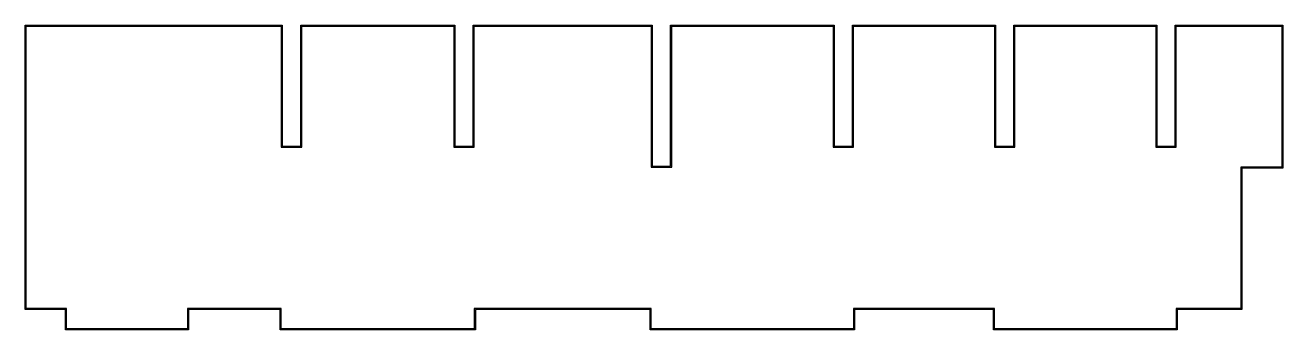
# Model space of a CAD drawing. Header units: millimetres. Extents: x -78 to 78, y -19 to 19.
import ezdxf

# ---------------------------------------------------------------- set-up
doc = ezdxf.new("R2010")
doc.units = ezdxf.units.MM
doc.layers.get('0').update_dxf_attribs({"linetype": 'CONTINUOUS'})

msp = doc.modelspace()

# ---------------------------------------------------------------- linework, layer by layer
for points in [[(-72.937, -18.897), (-72.937, -16.357), (-77.937, -16.357), (-77.937, 18.897), (-46.065, 18.897), (-46.065, 3.897), (-43.779, 3.897), (-43.779, 18.897), (-24.683, 18.897), (-24.683, 3.897), (-22.397, 3.897), (-22.397, 18.897), (-0.223, 18.897), (-0.223, 1.397), (2.063, 1.397), (2.063, 18.897), (22.317, 18.897), (22.317, 3.897), (24.603, 3.897), (24.603, 18.897), (42.317, 18.897), (42.317, 3.897), (44.603, 3.897), (44.603, 18.897), (62.317, 18.897), (62.317, 3.897), (64.603, 3.897), (64.603, 18.897), (77.937, 18.897), (77.937, 1.143), (72.857, 1.143), (72.857, -16.357), (64.857, -16.357), (64.857, -18.897), (42.063, -18.897), (42.063, -16.357), (24.857, -16.357), (24.857, -18.897), (-0.477, -18.897), (-0.477, -16.357), (-22.143, -16.357), (-22.143, -18.897), (-46.319, -18.897), (-46.319, -16.357), (-57.683, -16.357), (-57.683, -18.897)], [(42.19, -18.77), (42.19, -16.23), (24.73, -16.23), (24.73, -18.77), (-0.35, -18.77), (-0.35, -16.23), (-22.27, -16.23), (-22.27, -18.77), (-46.192, -18.77), (-46.192, -16.23), (-57.81, -16.23), (-57.81, -18.77), (-72.81, -18.77), (-72.81, -16.23), (-77.81, -16.23), (-77.81, 18.77), (-46.192, 18.77), (-46.192, 3.77), (-43.652, 3.77), (-43.652, 18.77), (-24.81, 18.77), (-24.81, 3.77), (-22.27, 3.77), (-22.27, 18.77), (-0.35, 18.77), (-0.35, 1.27), (2.19, 1.27), (2.19, 18.77), (22.19, 18.77), (22.19, 3.77), (24.73, 3.77), (24.73, 18.77), (42.19, 18.77), (42.19, 3.77), (44.73, 3.77), (44.73, 18.77), (62.19, 18.77), (62.19, 3.77), (64.73, 3.77), (64.73, 18.77), (77.81, 18.77), (77.81, 1.27), (72.73, 1.27), (72.73, -16.23), (64.73, -16.23), (64.73, -18.77)]]:
    msp.add_lwpolyline(points, close=True)

doc.saveas('drawing.dxf')
